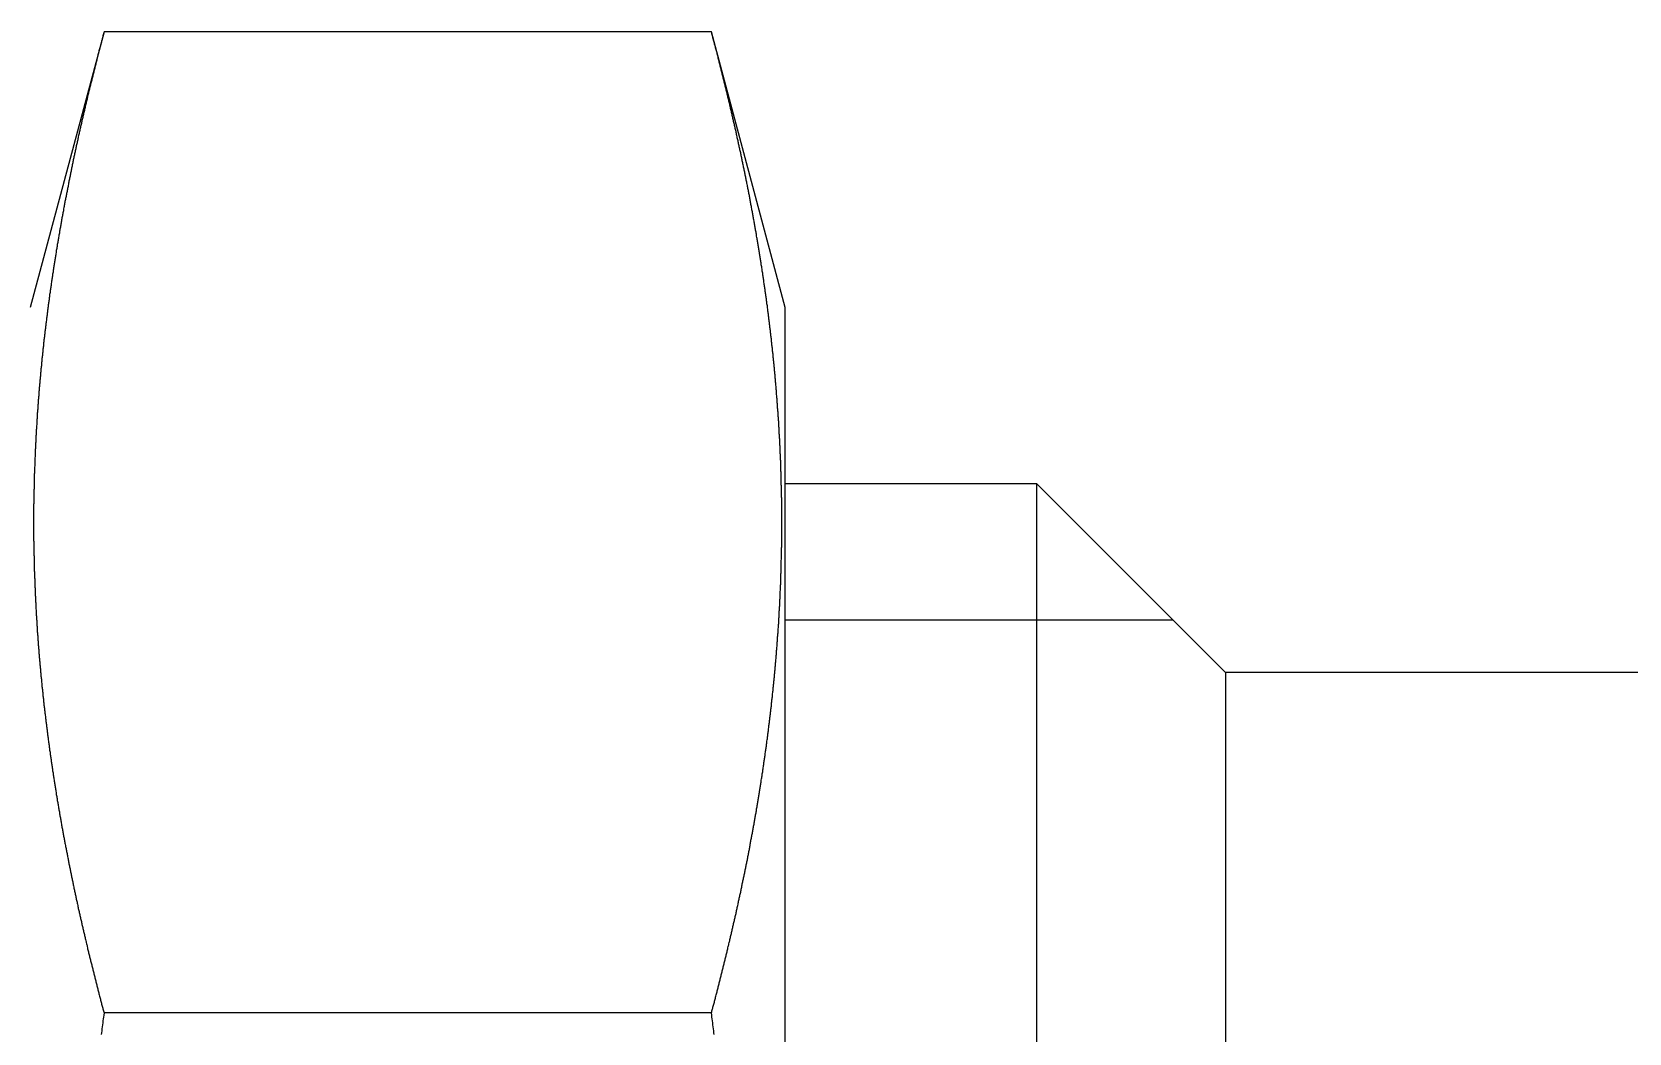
# Model space of a CAD drawing. Extents: x 0 to 112, y -21 to 77.
# Drawn here: x 44.33 to 57.02, y 22.05 to 30 of the extents above; entities that cross this region are included whole.
import ezdxf

# ---------------------------------------------------------------- set-up
doc = ezdxf.new("R2010")
doc.units = 0
doc.layers.get('0').update_dxf_attribs({"linetype": 'CONTINUOUS'})

msp = doc.modelspace()

# ---------------------------------------------------------------- linework, layer by layer
at = {"color": 7, "linetype": 'CONTINUOUS'}
for p, q in [((44.903, 30), (44.317, 27.811)), ((49.73, 30), (44.903, 30)), ((50.317, 27.811), (49.73, 30)), ((50.317, 1.011), (50.317, 27.811)), ((52.317, 26.411), (50.317, 26.411)), ((52.317, 2.411), (52.317, 26.411)), ((53.817, 24.911), (52.317, 26.411)), ((53.817, 24.911), (53.817, 3.911)), ((63.317, 24.911), (53.817, 24.911)), ((49.73, 22.206), (44.903, 22.206))]:
    msp.add_line(p, q, dxfattribs=at)
at = {"color": 3, "linetype": 'CONTINUOUS'}
msp.add_line((50.317, 25.329), (53.399, 25.329), dxfattribs=at)
at = {"color": 7}
for points in [[(44.903, 30, 0), (44.901, 29.992, 0), (44.899, 29.984, 0), (44.897, 29.976, 0), (44.895, 29.968, 0), (44.893, 29.96, 0), (44.891, 29.952, 0), (44.888, 29.944, 0), (44.886, 29.936, 0), (44.884, 29.928, 0), (44.882, 29.92, 0), (44.88, 29.912, 0), (44.878, 29.904, 0), (44.876, 29.896, 0), (44.874, 29.889, 0), (44.872, 29.881, 0), (44.87, 29.873, 0), (44.867, 29.865, 0), (44.865, 29.857, 0), (44.863, 29.849, 0), (44.861, 29.841, 0), (44.859, 29.833, 0), (44.857, 29.825, 0), (44.855, 29.817, 0), (44.853, 29.809, 0), (44.851, 29.801, 0), (44.849, 29.793, 0), (44.847, 29.785, 0), (44.845, 29.777, 0), (44.843, 29.769, 0), (44.841, 29.761, 0), (44.839, 29.753, 0), (44.837, 29.745, 0), (44.835, 29.737, 0), (44.833, 29.729, 0), (44.831, 29.721, 0), (44.829, 29.713, 0), (44.827, 29.705, 0), (44.825, 29.697, 0), (44.822, 29.689, 0), (44.821, 29.681, 0), (44.819, 29.673, 0), (44.816, 29.665, 0), (44.815, 29.657, 0), (44.813, 29.649, 0), (44.811, 29.641, 0), (44.809, 29.633, 0), (44.807, 29.625, 0), (44.805, 29.617, 0), (44.803, 29.609, 0), (44.801, 29.601, 0), (44.799, 29.593, 0), (44.797, 29.585, 0), (44.795, 29.577, 0), (44.793, 29.569, 0), (44.791, 29.561, 0), (44.789, 29.553, 0), (44.787, 29.545, 0), (44.785, 29.537, 0), (44.783, 29.529, 0), (44.781, 29.521, 0), (44.779, 29.513, 0), (44.777, 29.505, 0), (44.775, 29.497, 0), (44.773, 29.489, 0), (44.772, 29.481, 0), (44.77, 29.473, 0), (44.768, 29.465, 0), (44.766, 29.457, 0), (44.764, 29.449, 0), (44.762, 29.441, 0), (44.76, 29.433, 0), (44.758, 29.425, 0), (44.756, 29.417, 0), (44.754, 29.409, 0), (44.752, 29.401, 0), (44.751, 29.393, 0), (44.749, 29.385, 0), (44.747, 29.377, 0), (44.745, 29.369, 0), (44.743, 29.361, 0), (44.741, 29.353, 0), (44.739, 29.345, 0), (44.737, 29.337, 0), (44.736, 29.329, 0), (44.734, 29.321, 0), (44.732, 29.313, 0), (44.73, 29.305, 0), (44.728, 29.297, 0), (44.726, 29.289, 0), (44.724, 29.281, 0), (44.723, 29.273, 0), (44.721, 29.265, 0), (44.719, 29.257, 0), (44.717, 29.249, 0), (44.715, 29.241, 0), (44.714, 29.233, 0), (44.712, 29.224, 0), (44.71, 29.216, 0), (44.708, 29.208, 0), (44.706, 29.2, 0), (44.705, 29.192, 0), (44.703, 29.184, 0), (44.701, 29.176, 0), (44.699, 29.168, 0), (44.697, 29.16, 0), (44.696, 29.152, 0), (44.694, 29.144, 0), (44.692, 29.136, 0), (44.69, 29.128, 0), (44.689, 29.12, 0), (44.687, 29.112, 0), (44.685, 29.104, 0), (44.683, 29.096, 0), (44.682, 29.088, 0), (44.68, 29.08, 0), (44.678, 29.072, 0), (44.676, 29.064, 0), (44.675, 29.056, 0), (44.673, 29.048, 0), (44.671, 29.04, 0), (44.669, 29.031, 0), (44.668, 29.023, 0), (44.666, 29.015, 0), (44.664, 29.007, 0), (44.663, 28.999, 0), (44.661, 28.991, 0), (44.659, 28.983, 0), (44.658, 28.975, 0), (44.656, 28.967, 0), (44.654, 28.959, 0), (44.653, 28.951, 0), (44.651, 28.943, 0), (44.649, 28.935, 0), (44.648, 28.927, 0), (44.646, 28.919, 0), (44.644, 28.911, 0), (44.642, 28.902, 0), (44.641, 28.894, 0), (44.639, 28.886, 0), (44.638, 28.878, 0), (44.636, 28.87, 0), (44.634, 28.862, 0), (44.633, 28.854, 0), (44.631, 28.846, 0), (44.629, 28.838, 0), (44.628, 28.83, 0), (44.626, 28.822, 0), (44.624, 28.814, 0), (44.623, 28.806, 0), (44.621, 28.798, 0), (44.62, 28.79, 0), (44.618, 28.781, 0), (44.617, 28.773, 0), (44.615, 28.765, 0), (44.613, 28.757, 0), (44.612, 28.749, 0), (44.61, 28.741, 0), (44.609, 28.733, 0), (44.607, 28.725, 0), (44.605, 28.717, 0), (44.604, 28.709, 0), (44.602, 28.701, 0), (44.601, 28.692, 0), (44.599, 28.684, 0), (44.598, 28.676, 0), (44.596, 28.668, 0), (44.595, 28.66, 0), (44.593, 28.652, 0), (44.592, 28.644, 0), (44.59, 28.636, 0), (44.589, 28.628, 0), (44.587, 28.62, 0), (44.586, 28.612, 0), (44.584, 28.604, 0), (44.582, 28.595, 0), (44.581, 28.587, 0), (44.58, 28.579, 0), (44.578, 28.571, 0), (44.577, 28.563, 0), (44.575, 28.555, 0), (44.574, 28.547, 0), (44.572, 28.539, 0), (44.571, 28.531, 0), (44.569, 28.523, 0), (44.568, 28.514, 0), (44.566, 28.506, 0), (44.565, 28.498, 0), (44.563, 28.49, 0), (44.562, 28.482, 0), (44.56, 28.474, 0), (44.559, 28.466, 0), (44.557, 28.458, 0), (44.556, 28.45, 0), (44.555, 28.441, 0), (44.553, 28.433, 0), (44.552, 28.425, 0), (44.55, 28.417, 0), (44.549, 28.409, 0), (44.548, 28.401, 0), (44.546, 28.393, 0), (44.545, 28.385, 0), (44.543, 28.377, 0), (44.542, 28.368, 0), (44.541, 28.36, 0), (44.539, 28.352, 0), (44.538, 28.344, 0), (44.536, 28.336, 0), (44.535, 28.328, 0), (44.534, 28.32, 0), (44.532, 28.311, 0), (44.531, 28.303, 0), (44.53, 28.295, 0), (44.528, 28.287, 0), (44.527, 28.279, 0), (44.526, 28.271, 0), (44.524, 28.263, 0), (44.523, 28.255, 0), (44.522, 28.247, 0), (44.52, 28.238, 0), (44.519, 28.23, 0), (44.518, 28.222, 0), (44.517, 28.214, 0), (44.515, 28.206, 0), (44.514, 28.198, 0), (44.513, 28.19, 0), (44.511, 28.181, 0), (44.51, 28.173, 0), (44.509, 28.165, 0), (44.508, 28.157, 0), (44.506, 28.149, 0), (44.505, 28.141, 0), (44.504, 28.133, 0), (44.502, 28.125, 0), (44.501, 28.116, 0), (44.5, 28.108, 0), (44.499, 28.1, 0), (44.498, 28.092, 0), (44.496, 28.084, 0), (44.495, 28.076, 0), (44.494, 28.067, 0), (44.493, 28.059, 0), (44.491, 28.051, 0), (44.49, 28.043, 0), (44.489, 28.035, 0), (44.488, 28.027, 0), (44.487, 28.019, 0), (44.485, 28.011, 0), (44.484, 28.002, 0), (44.483, 27.994, 0), (44.482, 27.986, 0), (44.481, 27.978, 0), (44.48, 27.97, 0), (44.478, 27.962, 0), (44.477, 27.953, 0), (44.476, 27.945, 0), (44.475, 27.937, 0), (44.474, 27.929, 0), (44.473, 27.921, 0), (44.471, 27.913, 0), (44.47, 27.904, 0), (44.469, 27.896, 0), (44.468, 27.888, 0), (44.467, 27.88, 0), (44.466, 27.872, 0), (44.465, 27.864, 0), (44.464, 27.856, 0), (44.463, 27.847, 0), (44.462, 27.839, 0), (44.46, 27.831, 0), (44.459, 27.823, 0), (44.458, 27.815, 0), (44.457, 27.807, 0), (44.456, 27.798, 0), (44.455, 27.79, 0), (44.454, 27.782, 0), (44.453, 27.774, 0), (44.452, 27.766, 0), (44.451, 27.758, 0), (44.45, 27.749, 0), (44.449, 27.741, 0), (44.448, 27.733, 0), (44.447, 27.725, 0), (44.446, 27.717, 0), (44.445, 27.709, 0), (44.444, 27.7, 0), (44.443, 27.692, 0), (44.442, 27.684, 0), (44.441, 27.676, 0), (44.44, 27.668, 0), (44.439, 27.66, 0), (44.438, 27.651, 0), (44.437, 27.643, 0), (44.436, 27.635, 0), (44.435, 27.627, 0), (44.434, 27.619, 0), (44.433, 27.61, 0), (44.432, 27.602, 0), (44.431, 27.594, 0), (44.43, 27.586, 0), (44.429, 27.578, 0), (44.428, 27.57, 0), (44.427, 27.561, 0), (44.426, 27.553, 0), (44.425, 27.545, 0), (44.424, 27.537, 0), (44.423, 27.529, 0), (44.423, 27.52, 0), (44.422, 27.512, 0), (44.421, 27.504, 0), (44.42, 27.496, 0), (44.419, 27.488, 0), (44.418, 27.48, 0), (44.417, 27.471, 0), (44.416, 27.463, 0), (44.416, 27.455, 0), (44.415, 27.447, 0), (44.414, 27.439, 0), (44.413, 27.43, 0), (44.412, 27.422, 0), (44.411, 27.414, 0), (44.41, 27.406, 0), (44.41, 27.398, 0), (44.409, 27.389, 0), (44.408, 27.381, 0), (44.407, 27.373, 0), (44.406, 27.365, 0), (44.406, 27.357, 0), (44.405, 27.348, 0), (44.404, 27.34, 0), (44.403, 27.332, 0), (44.402, 27.324, 0), (44.402, 27.316, 0), (44.401, 27.307, 0), (44.4, 27.299, 0), (44.399, 27.291, 0), (44.399, 27.283, 0), (44.398, 27.275, 0), (44.397, 27.266, 0), (44.396, 27.258, 0), (44.396, 27.25, 0), (44.395, 27.242, 0), (44.394, 27.234, 0), (44.393, 27.225, 0), (44.393, 27.217, 0), (44.392, 27.209, 0), (44.391, 27.201, 0), (44.391, 27.193, 0), (44.39, 27.184, 0), (44.389, 27.176, 0), (44.389, 27.168, 0), (44.388, 27.16, 0), (44.387, 27.152, 0), (44.386, 27.143, 0), (44.386, 27.135, 0), (44.385, 27.127, 0), (44.385, 27.119, 0), (44.384, 27.11, 0), (44.383, 27.102, 0), (44.383, 27.094, 0), (44.382, 27.086, 0), (44.381, 27.078, 0), (44.381, 27.07, 0), (44.38, 27.061, 0), (44.379, 27.053, 0), (44.379, 27.045, 0), (44.378, 27.037, 0), (44.378, 27.028, 0), (44.377, 27.02, 0), (44.376, 27.012, 0), (44.376, 27.004, 0), (44.375, 26.996, 0), (44.375, 26.987, 0), (44.374, 26.979, 0), (44.373, 26.971, 0), (44.373, 26.963, 0), (44.372, 26.954, 0), (44.372, 26.946, 0), (44.371, 26.938, 0), (44.371, 26.93, 0), (44.37, 26.922, 0), (44.37, 26.913, 0), (44.369, 26.905, 0), (44.369, 26.897, 0), (44.368, 26.889, 0), (44.368, 26.881, 0), (44.367, 26.872, 0), (44.367, 26.864, 0), (44.366, 26.856, 0), (44.366, 26.848, 0), (44.365, 26.839, 0), (44.365, 26.831, 0), (44.364, 26.823, 0), (44.364, 26.815, 0), (44.363, 26.806, 0), (44.363, 26.798, 0), (44.362, 26.79, 0), (44.362, 26.782, 0), (44.362, 26.774, 0), (44.361, 26.765, 0), (44.361, 26.757, 0), (44.36, 26.749, 0), (44.36, 26.741, 0), (44.359, 26.733, 0), (44.359, 26.724, 0), (44.359, 26.716, 0), (44.358, 26.708, 0), (44.358, 26.7, 0), (44.358, 26.691, 0), (44.357, 26.683, 0), (44.357, 26.675, 0), (44.356, 26.667, 0), (44.356, 26.659, 0), (44.356, 26.65, 0), (44.355, 26.642, 0), (44.355, 26.634, 0), (44.355, 26.626, 0), (44.354, 26.617, 0), (44.354, 26.609, 0), (44.354, 26.601, 0), (44.353, 26.593, 0), (44.353, 26.584, 0), (44.353, 26.576, 0), (44.352, 26.568, 0), (44.352, 26.56, 0), (44.352, 26.552, 0), (44.351, 26.543, 0), (44.351, 26.535, 0), (44.351, 26.527, 0), (44.351, 26.519, 0), (44.35, 26.51, 0), (44.35, 26.502, 0), (44.35, 26.494, 0), (44.349, 26.486, 0), (44.349, 26.477, 0), (44.349, 26.469, 0), (44.349, 26.461, 0), (44.349, 26.453, 0), (44.348, 26.445, 0), (44.348, 26.436, 0), (44.348, 26.428, 0), (44.348, 26.42, 0), (44.347, 26.412, 0), (44.347, 26.403, 0), (44.347, 26.395, 0), (44.347, 26.387, 0), (44.347, 26.379, 0), (44.347, 26.37, 0), (44.346, 26.362, 0), (44.346, 26.354, 0), (44.346, 26.346, 0), (44.346, 26.337, 0), (44.346, 26.329, 0), (44.346, 26.321, 0), (44.346, 26.313, 0), (44.345, 26.305, 0), (44.345, 26.296, 0), (44.345, 26.288, 0), (44.345, 26.28, 0), (44.345, 26.272, 0), (44.345, 26.263, 0), (44.345, 26.255, 0), (44.344, 26.247, 0), (44.344, 26.239, 0), (44.344, 26.23, 0), (44.344, 26.222, 0), (44.344, 26.214, 0), (44.344, 26.206, 0), (44.344, 26.198, 0), (44.344, 26.189, 0), (44.344, 26.181, 0), (44.344, 26.173, 0), (44.344, 26.165, 0), (44.344, 26.156, 0), (44.344, 26.148, 0), (44.344, 26.14, 0), (44.344, 26.132, 0), (44.344, 26.123, 0), (44.344, 26.115, 0), (44.344, 26.107, 0), (44.344, 26.099, 0), (44.344, 26.09, 0), (44.344, 26.082, 0), (44.344, 26.074, 0), (44.344, 26.066, 0), (44.344, 26.058, 0), (44.344, 26.049, 0), (44.344, 26.041, 0), (44.344, 26.033, 0), (44.344, 26.025, 0), (44.344, 26.016, 0), (44.344, 26.008, 0), (44.344, 26, 0), (44.344, 25.992, 0), (44.344, 25.983, 0), (44.344, 25.975, 0), (44.344, 25.967, 0), (44.344, 25.959, 0), (44.345, 25.951, 0), (44.345, 25.942, 0), (44.345, 25.934, 0), (44.345, 25.926, 0), (44.345, 25.918, 0), (44.345, 25.909, 0), (44.345, 25.901, 0), (44.346, 25.893, 0), (44.346, 25.885, 0), (44.346, 25.876, 0), (44.346, 25.868, 0), (44.346, 25.86, 0), (44.346, 25.852, 0), (44.346, 25.843, 0), (44.347, 25.835, 0), (44.347, 25.827, 0), (44.347, 25.819, 0), (44.347, 25.811, 0), (44.347, 25.802, 0), (44.347, 25.794, 0), (44.348, 25.786, 0), (44.348, 25.778, 0), (44.348, 25.769, 0), (44.348, 25.761, 0), (44.349, 25.753, 0), (44.349, 25.745, 0), (44.349, 25.736, 0), (44.349, 25.728, 0), (44.349, 25.72, 0), (44.35, 25.712, 0), (44.35, 25.703, 0), (44.35, 25.695, 0), (44.351, 25.687, 0), (44.351, 25.679, 0), (44.351, 25.671, 0), (44.351, 25.662, 0), (44.352, 25.654, 0), (44.352, 25.646, 0), (44.352, 25.638, 0), (44.353, 25.629, 0), (44.353, 25.621, 0), (44.353, 25.613, 0), (44.354, 25.605, 0), (44.354, 25.596, 0), (44.354, 25.588, 0), (44.355, 25.58, 0), (44.355, 25.572, 0), (44.355, 25.564, 0), (44.356, 25.555, 0), (44.356, 25.547, 0), (44.356, 25.539, 0), (44.357, 25.531, 0), (44.357, 25.523, 0), (44.358, 25.514, 0), (44.358, 25.506, 0), (44.358, 25.498, 0), (44.359, 25.49, 0), (44.359, 25.481, 0), (44.359, 25.473, 0), (44.36, 25.465, 0), (44.36, 25.457, 0), (44.361, 25.448, 0), (44.361, 25.44, 0), (44.362, 25.432, 0), (44.362, 25.424, 0), (44.362, 25.416, 0), (44.363, 25.407, 0), (44.363, 25.399, 0), (44.364, 25.391, 0), (44.364, 25.383, 0), (44.365, 25.374, 0), (44.365, 25.366, 0), (44.366, 25.358, 0), (44.366, 25.35, 0), (44.367, 25.341, 0), (44.367, 25.333, 0), (44.368, 25.325, 0), (44.368, 25.317, 0), (44.369, 25.309, 0), (44.369, 25.3, 0), (44.37, 25.292, 0), (44.37, 25.284, 0), (44.371, 25.276, 0), (44.371, 25.268, 0), (44.372, 25.259, 0), (44.372, 25.251, 0), (44.373, 25.243, 0), (44.373, 25.235, 0), (44.374, 25.227, 0), (44.375, 25.218, 0), (44.375, 25.21, 0), (44.376, 25.202, 0), (44.376, 25.194, 0), (44.377, 25.185, 0), (44.378, 25.177, 0), (44.378, 25.169, 0), (44.379, 25.161, 0), (44.379, 25.153, 0), (44.38, 25.144, 0), (44.381, 25.136, 0), (44.381, 25.128, 0), (44.382, 25.12, 0), (44.383, 25.111, 0), (44.383, 25.103, 0), (44.384, 25.095, 0), (44.385, 25.087, 0), (44.385, 25.079, 0), (44.386, 25.07, 0), (44.386, 25.062, 0), (44.387, 25.054, 0), (44.388, 25.046, 0), (44.389, 25.038, 0), (44.389, 25.029, 0), (44.39, 25.021, 0), (44.391, 25.013, 0), (44.391, 25.005, 0), (44.392, 24.997, 0), (44.393, 24.988, 0), (44.393, 24.98, 0), (44.394, 24.972, 0), (44.395, 24.964, 0), (44.396, 24.956, 0), (44.396, 24.947, 0), (44.397, 24.939, 0), (44.398, 24.931, 0), (44.399, 24.923, 0), (44.399, 24.915, 0), (44.4, 24.906, 0), (44.401, 24.898, 0), (44.402, 24.89, 0), (44.402, 24.882, 0), (44.403, 24.874, 0), (44.404, 24.865, 0), (44.405, 24.857, 0), (44.406, 24.849, 0), (44.406, 24.841, 0), (44.407, 24.833, 0), (44.408, 24.824, 0), (44.409, 24.816, 0), (44.41, 24.808, 0), (44.41, 24.8, 0), (44.411, 24.792, 0), (44.412, 24.784, 0), (44.413, 24.775, 0), (44.414, 24.767, 0), (44.415, 24.759, 0), (44.416, 24.751, 0), (44.416, 24.742, 0), (44.417, 24.734, 0), (44.418, 24.726, 0), (44.419, 24.718, 0), (44.42, 24.71, 0), (44.421, 24.702, 0), (44.422, 24.693, 0), (44.423, 24.685, 0), (44.423, 24.677, 0), (44.424, 24.669, 0), (44.425, 24.661, 0), (44.426, 24.652, 0), (44.427, 24.644, 0), (44.428, 24.636, 0), (44.429, 24.628, 0), (44.43, 24.62, 0), (44.431, 24.612, 0), (44.432, 24.603, 0), (44.433, 24.595, 0), (44.434, 24.587, 0), (44.435, 24.579, 0), (44.436, 24.571, 0), (44.437, 24.562, 0), (44.438, 24.554, 0), (44.439, 24.546, 0), (44.44, 24.538, 0), (44.441, 24.53, 0), (44.442, 24.522, 0), (44.443, 24.513, 0), (44.444, 24.505, 0), (44.445, 24.497, 0), (44.446, 24.489, 0), (44.447, 24.481, 0), (44.448, 24.473, 0), (44.449, 24.464, 0), (44.45, 24.456, 0), (44.451, 24.448, 0), (44.452, 24.44, 0), (44.453, 24.432, 0), (44.454, 24.424, 0), (44.455, 24.415, 0), (44.456, 24.407, 0), (44.457, 24.399, 0), (44.458, 24.391, 0), (44.459, 24.383, 0), (44.46, 24.375, 0), (44.462, 24.366, 0), (44.463, 24.358, 0), (44.464, 24.35, 0), (44.465, 24.342, 0), (44.466, 24.334, 0), (44.467, 24.326, 0), (44.468, 24.317, 0), (44.469, 24.309, 0), (44.47, 24.301, 0), (44.471, 24.293, 0), (44.473, 24.285, 0), (44.474, 24.277, 0), (44.475, 24.268, 0), (44.476, 24.26, 0), (44.477, 24.252, 0), (44.478, 24.244, 0), (44.48, 24.236, 0), (44.481, 24.228, 0), (44.482, 24.22, 0), (44.483, 24.211, 0), (44.484, 24.203, 0), (44.485, 24.195, 0), (44.487, 24.187, 0), (44.488, 24.179, 0), (44.489, 24.171, 0), (44.49, 24.163, 0), (44.491, 24.154, 0), (44.493, 24.146, 0), (44.494, 24.138, 0), (44.495, 24.13, 0), (44.496, 24.122, 0), (44.498, 24.114, 0), (44.499, 24.105, 0), (44.5, 24.097, 0), (44.501, 24.089, 0), (44.502, 24.081, 0), (44.504, 24.073, 0), (44.505, 24.065, 0), (44.506, 24.057, 0), (44.508, 24.049, 0), (44.509, 24.04, 0), (44.51, 24.032, 0), (44.511, 24.024, 0), (44.513, 24.016, 0), (44.514, 24.008, 0), (44.515, 24, 0), (44.517, 23.992, 0), (44.518, 23.983, 0), (44.519, 23.975, 0), (44.52, 23.967, 0), (44.522, 23.959, 0), (44.523, 23.951, 0), (44.524, 23.943, 0), (44.526, 23.935, 0), (44.527, 23.927, 0), (44.528, 23.919, 0), (44.53, 23.91, 0), (44.531, 23.902, 0), (44.532, 23.894, 0), (44.534, 23.886, 0), (44.535, 23.878, 0), (44.536, 23.87, 0), (44.538, 23.862, 0), (44.539, 23.854, 0), (44.541, 23.845, 0), (44.542, 23.837, 0), (44.543, 23.829, 0), (44.545, 23.821, 0), (44.546, 23.813, 0), (44.548, 23.805, 0), (44.549, 23.797, 0), (44.55, 23.789, 0), (44.552, 23.78, 0), (44.553, 23.772, 0), (44.555, 23.764, 0), (44.556, 23.756, 0), (44.557, 23.748, 0), (44.559, 23.74, 0), (44.56, 23.732, 0), (44.562, 23.724, 0), (44.563, 23.716, 0), (44.565, 23.707, 0), (44.566, 23.699, 0), (44.568, 23.691, 0), (44.569, 23.683, 0), (44.571, 23.675, 0), (44.572, 23.667, 0), (44.574, 23.659, 0), (44.575, 23.651, 0), (44.577, 23.643, 0), (44.578, 23.635, 0), (44.579, 23.627, 0), (44.581, 23.618, 0), (44.582, 23.61, 0), (44.584, 23.602, 0), (44.586, 23.594, 0), (44.587, 23.586, 0), (44.589, 23.578, 0), (44.59, 23.57, 0), (44.592, 23.562, 0), (44.593, 23.554, 0), (44.595, 23.546, 0), (44.596, 23.537, 0), (44.598, 23.529, 0), (44.599, 23.521, 0), (44.601, 23.513, 0), (44.602, 23.505, 0), (44.604, 23.497, 0), (44.605, 23.489, 0), (44.607, 23.481, 0), (44.609, 23.473, 0), (44.61, 23.465, 0), (44.612, 23.457, 0), (44.613, 23.448, 0), (44.615, 23.44, 0), (44.617, 23.432, 0), (44.618, 23.424, 0), (44.62, 23.416, 0), (44.621, 23.408, 0), (44.623, 23.4, 0), (44.624, 23.392, 0), (44.626, 23.384, 0), (44.628, 23.376, 0), (44.629, 23.368, 0), (44.631, 23.36, 0), (44.633, 23.352, 0), (44.634, 23.343, 0), (44.636, 23.335, 0), (44.638, 23.327, 0), (44.639, 23.319, 0), (44.641, 23.311, 0), (44.642, 23.303, 0), (44.644, 23.295, 0), (44.646, 23.287, 0), (44.648, 23.279, 0), (44.649, 23.271, 0), (44.651, 23.263, 0), (44.653, 23.255, 0), (44.654, 23.247, 0), (44.656, 23.239, 0), (44.658, 23.231, 0), (44.659, 23.223, 0), (44.661, 23.215, 0), (44.663, 23.206, 0), (44.664, 23.198, 0), (44.666, 23.19, 0), (44.668, 23.182, 0), (44.669, 23.174, 0), (44.671, 23.166, 0), (44.673, 23.158, 0), (44.675, 23.15, 0), (44.676, 23.142, 0), (44.678, 23.134, 0), (44.68, 23.126, 0), (44.682, 23.118, 0), (44.683, 23.11, 0), (44.685, 23.102, 0), (44.687, 23.094, 0), (44.689, 23.086, 0), (44.69, 23.078, 0), (44.692, 23.07, 0), (44.694, 23.061, 0), (44.696, 23.053, 0), (44.697, 23.045, 0), (44.699, 23.037, 0), (44.701, 23.029, 0), (44.703, 23.021, 0), (44.705, 23.013, 0), (44.706, 23.005, 0), (44.708, 22.997, 0), (44.71, 22.989, 0), (44.712, 22.981, 0), (44.714, 22.973, 0), (44.715, 22.965, 0), (44.717, 22.957, 0), (44.719, 22.949, 0), (44.721, 22.941, 0), (44.723, 22.933, 0), (44.724, 22.925, 0), (44.726, 22.917, 0), (44.728, 22.909, 0), (44.73, 22.901, 0), (44.732, 22.893, 0), (44.734, 22.885, 0), (44.736, 22.877, 0), (44.737, 22.869, 0), (44.739, 22.861, 0), (44.741, 22.853, 0), (44.743, 22.845, 0), (44.745, 22.837, 0), (44.747, 22.829, 0), (44.749, 22.821, 0), (44.751, 22.813, 0), (44.752, 22.805, 0), (44.754, 22.797, 0), (44.756, 22.789, 0), (44.758, 22.78, 0), (44.76, 22.773, 0), (44.762, 22.765, 0), (44.764, 22.756, 0), (44.766, 22.748, 0), (44.768, 22.741, 0), (44.77, 22.733, 0), (44.772, 22.724, 0), (44.773, 22.716, 0), (44.775, 22.709, 0), (44.777, 22.701, 0), (44.779, 22.692, 0), (44.781, 22.684, 0), (44.783, 22.676, 0), (44.785, 22.668, 0), (44.787, 22.66, 0), (44.789, 22.652, 0), (44.791, 22.644, 0), (44.793, 22.636, 0), (44.795, 22.628, 0), (44.797, 22.62, 0), (44.799, 22.612, 0), (44.801, 22.604, 0), (44.803, 22.596, 0), (44.805, 22.588, 0), (44.807, 22.581, 0), (44.809, 22.573, 0), (44.811, 22.564, 0), (44.813, 22.556, 0), (44.815, 22.549, 0), (44.816, 22.541, 0), (44.819, 22.532, 0), (44.821, 22.524, 0), (44.822, 22.517, 0), (44.825, 22.509, 0), (44.827, 22.501, 0), (44.829, 22.493, 0), (44.831, 22.485, 0), (44.833, 22.477, 0), (44.835, 22.469, 0), (44.837, 22.461, 0), (44.839, 22.453, 0), (44.841, 22.445, 0), (44.843, 22.437, 0), (44.845, 22.429, 0), (44.847, 22.421, 0), (44.849, 22.413, 0), (44.851, 22.405, 0), (44.853, 22.397, 0), (44.855, 22.389, 0), (44.857, 22.381, 0), (44.859, 22.373, 0), (44.861, 22.365, 0), (44.863, 22.357, 0), (44.865, 22.349, 0), (44.867, 22.341, 0), (44.87, 22.333, 0), (44.872, 22.325, 0), (44.874, 22.317, 0), (44.876, 22.309, 0), (44.878, 22.301, 0), (44.88, 22.293, 0), (44.882, 22.285, 0), (44.884, 22.277, 0), (44.886, 22.269, 0), (44.888, 22.261, 0), (44.891, 22.253, 0), (44.893, 22.245, 0), (44.895, 22.238, 0), (44.897, 22.23, 0), (44.899, 22.222, 0), (44.901, 22.214, 0), (44.903, 22.206, 0)], [(49.73, 22.206, 0), (49.733, 22.214, 0), (49.735, 22.222, 0), (49.737, 22.23, 0), (49.739, 22.238, 0), (49.741, 22.245, 0), (49.743, 22.253, 0), (49.745, 22.261, 0), (49.748, 22.269, 0), (49.75, 22.277, 0), (49.752, 22.285, 0), (49.754, 22.293, 0), (49.756, 22.301, 0), (49.758, 22.309, 0), (49.76, 22.317, 0), (49.762, 22.325, 0), (49.764, 22.333, 0), (49.766, 22.341, 0), (49.768, 22.349, 0), (49.77, 22.357, 0), (49.773, 22.365, 0), (49.775, 22.373, 0), (49.777, 22.381, 0), (49.779, 22.389, 0), (49.781, 22.397, 0), (49.783, 22.405, 0), (49.785, 22.413, 0), (49.787, 22.421, 0), (49.789, 22.429, 0), (49.791, 22.437, 0), (49.793, 22.445, 0), (49.795, 22.453, 0), (49.797, 22.461, 0), (49.799, 22.469, 0), (49.801, 22.477, 0), (49.803, 22.485, 0), (49.805, 22.493, 0), (49.807, 22.501, 0), (49.809, 22.509, 0), (49.811, 22.517, 0), (49.813, 22.524, 0), (49.815, 22.532, 0), (49.817, 22.541, 0), (49.819, 22.549, 0), (49.821, 22.556, 0), (49.823, 22.564, 0), (49.825, 22.573, 0), (49.827, 22.581, 0), (49.829, 22.588, 0), (49.831, 22.596, 0), (49.833, 22.604, 0), (49.835, 22.612, 0), (49.837, 22.62, 0), (49.839, 22.628, 0), (49.841, 22.636, 0), (49.843, 22.644, 0), (49.845, 22.652, 0), (49.847, 22.66, 0), (49.849, 22.668, 0), (49.851, 22.676, 0), (49.853, 22.684, 0), (49.855, 22.692, 0), (49.857, 22.701, 0), (49.858, 22.709, 0), (49.86, 22.716, 0), (49.862, 22.724, 0), (49.864, 22.733, 0), (49.866, 22.741, 0), (49.868, 22.748, 0), (49.87, 22.756, 0), (49.872, 22.765, 0), (49.874, 22.773, 0), (49.876, 22.78, 0), (49.878, 22.789, 0), (49.88, 22.797, 0), (49.881, 22.805, 0), (49.883, 22.813, 0), (49.885, 22.821, 0), (49.887, 22.829, 0), (49.889, 22.837, 0), (49.891, 22.845, 0), (49.893, 22.853, 0), (49.895, 22.861, 0), (49.896, 22.869, 0), (49.898, 22.877, 0), (49.9, 22.885, 0), (49.902, 22.893, 0), (49.904, 22.901, 0), (49.906, 22.909, 0), (49.907, 22.917, 0), (49.909, 22.925, 0), (49.911, 22.933, 0), (49.913, 22.941, 0), (49.915, 22.949, 0), (49.917, 22.957, 0), (49.918, 22.965, 0), (49.92, 22.973, 0), (49.922, 22.981, 0), (49.924, 22.989, 0), (49.926, 22.997, 0), (49.927, 23.005, 0), (49.929, 23.013, 0), (49.931, 23.021, 0), (49.933, 23.029, 0), (49.935, 23.037, 0), (49.936, 23.045, 0), (49.938, 23.053, 0), (49.94, 23.061, 0), (49.942, 23.07, 0), (49.943, 23.078, 0), (49.945, 23.086, 0), (49.947, 23.094, 0), (49.949, 23.102, 0), (49.95, 23.11, 0), (49.952, 23.118, 0), (49.954, 23.126, 0), (49.956, 23.134, 0), (49.957, 23.142, 0), (49.959, 23.15, 0), (49.961, 23.158, 0), (49.963, 23.166, 0), (49.964, 23.174, 0), (49.966, 23.182, 0), (49.968, 23.19, 0), (49.969, 23.198, 0), (49.971, 23.206, 0), (49.973, 23.215, 0), (49.974, 23.223, 0), (49.976, 23.231, 0), (49.978, 23.239, 0), (49.98, 23.247, 0), (49.981, 23.255, 0), (49.983, 23.263, 0), (49.985, 23.271, 0), (49.986, 23.279, 0), (49.988, 23.287, 0), (49.99, 23.295, 0), (49.991, 23.303, 0), (49.993, 23.311, 0), (49.995, 23.319, 0), (49.996, 23.327, 0), (49.998, 23.335, 0), (49.999, 23.343, 0), (50.001, 23.352, 0), (50.003, 23.36, 0), (50.004, 23.368, 0), (50.006, 23.376, 0), (50.008, 23.384, 0), (50.009, 23.392, 0), (50.011, 23.4, 0), (50.013, 23.408, 0), (50.014, 23.416, 0), (50.016, 23.424, 0), (50.017, 23.432, 0), (50.019, 23.44, 0), (50.02, 23.448, 0), (50.022, 23.457, 0), (50.024, 23.465, 0), (50.025, 23.473, 0), (50.027, 23.481, 0), (50.028, 23.489, 0), (50.03, 23.497, 0), (50.032, 23.505, 0), (50.033, 23.513, 0), (50.035, 23.521, 0), (50.036, 23.529, 0), (50.038, 23.537, 0), (50.039, 23.546, 0), (50.041, 23.554, 0), (50.042, 23.562, 0), (50.044, 23.57, 0), (50.045, 23.578, 0), (50.047, 23.586, 0), (50.048, 23.594, 0), (50.05, 23.602, 0), (50.051, 23.61, 0), (50.053, 23.618, 0), (50.054, 23.627, 0), (50.056, 23.635, 0), (50.057, 23.643, 0), (50.059, 23.651, 0), (50.06, 23.659, 0), (50.062, 23.667, 0), (50.063, 23.675, 0), (50.065, 23.683, 0), (50.066, 23.691, 0), (50.068, 23.699, 0), (50.069, 23.707, 0), (50.071, 23.716, 0), (50.072, 23.724, 0), (50.073, 23.732, 0), (50.075, 23.74, 0), (50.076, 23.748, 0), (50.078, 23.756, 0), (50.079, 23.764, 0), (50.081, 23.772, 0), (50.082, 23.78, 0), (50.083, 23.789, 0), (50.085, 23.797, 0), (50.086, 23.805, 0), (50.088, 23.813, 0), (50.089, 23.821, 0), (50.09, 23.829, 0), (50.092, 23.837, 0), (50.093, 23.845, 0), (50.094, 23.854, 0), (50.096, 23.862, 0), (50.097, 23.87, 0), (50.099, 23.878, 0), (50.1, 23.886, 0), (50.101, 23.894, 0), (50.103, 23.902, 0), (50.104, 23.91, 0), (50.105, 23.919, 0), (50.107, 23.927, 0), (50.108, 23.935, 0), (50.109, 23.943, 0), (50.111, 23.951, 0), (50.112, 23.959, 0), (50.113, 23.967, 0), (50.115, 23.975, 0), (50.116, 23.983, 0), (50.117, 23.992, 0), (50.119, 24, 0), (50.12, 24.008, 0), (50.121, 24.016, 0), (50.123, 24.024, 0), (50.124, 24.032, 0), (50.125, 24.04, 0), (50.126, 24.049, 0), (50.127, 24.057, 0), (50.129, 24.065, 0), (50.13, 24.073, 0), (50.131, 24.081, 0), (50.133, 24.089, 0), (50.134, 24.097, 0), (50.135, 24.105, 0), (50.136, 24.114, 0), (50.138, 24.122, 0), (50.139, 24.13, 0), (50.14, 24.138, 0), (50.141, 24.146, 0), (50.142, 24.154, 0), (50.144, 24.163, 0), (50.145, 24.171, 0), (50.146, 24.179, 0), (50.147, 24.187, 0), (50.148, 24.195, 0), (50.15, 24.203, 0), (50.151, 24.211, 0), (50.152, 24.22, 0), (50.153, 24.228, 0), (50.154, 24.236, 0), (50.155, 24.244, 0), (50.157, 24.252, 0), (50.158, 24.26, 0), (50.159, 24.268, 0), (50.16, 24.277, 0), (50.161, 24.285, 0), (50.162, 24.293, 0), (50.163, 24.301, 0), (50.165, 24.309, 0), (50.166, 24.317, 0), (50.167, 24.326, 0), (50.168, 24.334, 0), (50.169, 24.342, 0), (50.17, 24.35, 0), (50.171, 24.358, 0), (50.172, 24.366, 0), (50.173, 24.375, 0), (50.175, 24.383, 0), (50.176, 24.391, 0), (50.177, 24.399, 0), (50.178, 24.407, 0), (50.179, 24.415, 0), (50.18, 24.424, 0), (50.181, 24.432, 0), (50.182, 24.44, 0), (50.183, 24.448, 0), (50.184, 24.456, 0), (50.185, 24.464, 0), (50.186, 24.473, 0), (50.187, 24.481, 0), (50.188, 24.489, 0), (50.189, 24.497, 0), (50.19, 24.505, 0), (50.191, 24.513, 0), (50.192, 24.522, 0), (50.193, 24.53, 0), (50.194, 24.538, 0), (50.195, 24.546, 0), (50.196, 24.554, 0), (50.197, 24.562, 0), (50.198, 24.571, 0), (50.199, 24.579, 0), (50.2, 24.587, 0), (50.201, 24.595, 0), (50.202, 24.603, 0), (50.203, 24.612, 0), (50.204, 24.62, 0), (50.205, 24.628, 0), (50.206, 24.636, 0), (50.207, 24.644, 0), (50.208, 24.652, 0), (50.209, 24.661, 0), (50.209, 24.669, 0), (50.21, 24.677, 0), (50.211, 24.685, 0), (50.212, 24.693, 0), (50.213, 24.702, 0), (50.214, 24.71, 0), (50.215, 24.718, 0), (50.216, 24.726, 0), (50.217, 24.734, 0), (50.217, 24.742, 0), (50.218, 24.751, 0), (50.219, 24.759, 0), (50.22, 24.767, 0), (50.221, 24.775, 0), (50.222, 24.784, 0), (50.222, 24.792, 0), (50.223, 24.8, 0), (50.224, 24.808, 0), (50.225, 24.816, 0), (50.226, 24.824, 0), (50.227, 24.833, 0), (50.227, 24.841, 0), (50.228, 24.849, 0), (50.229, 24.857, 0), (50.23, 24.865, 0), (50.231, 24.874, 0), (50.231, 24.882, 0), (50.232, 24.89, 0), (50.233, 24.898, 0), (50.234, 24.906, 0), (50.234, 24.915, 0), (50.235, 24.923, 0), (50.236, 24.931, 0), (50.237, 24.939, 0), (50.237, 24.947, 0), (50.238, 24.956, 0), (50.239, 24.964, 0), (50.24, 24.972, 0), (50.24, 24.98, 0), (50.241, 24.988, 0), (50.242, 24.997, 0), (50.242, 25.005, 0), (50.243, 25.013, 0), (50.244, 25.021, 0), (50.245, 25.029, 0), (50.245, 25.038, 0), (50.246, 25.046, 0), (50.247, 25.054, 0), (50.247, 25.062, 0), (50.248, 25.07, 0), (50.249, 25.079, 0), (50.249, 25.087, 0), (50.25, 25.095, 0), (50.251, 25.103, 0), (50.251, 25.111, 0), (50.252, 25.12, 0), (50.252, 25.128, 0), (50.253, 25.136, 0), (50.254, 25.144, 0), (50.254, 25.153, 0), (50.255, 25.161, 0), (50.256, 25.169, 0), (50.256, 25.177, 0), (50.257, 25.185, 0), (50.257, 25.194, 0), (50.258, 25.202, 0), (50.259, 25.21, 0), (50.259, 25.218, 0), (50.26, 25.227, 0), (50.26, 25.235, 0), (50.261, 25.243, 0), (50.261, 25.251, 0), (50.262, 25.259, 0), (50.263, 25.268, 0), (50.263, 25.276, 0), (50.264, 25.284, 0), (50.264, 25.292, 0), (50.265, 25.3, 0), (50.265, 25.309, 0), (50.266, 25.317, 0), (50.266, 25.325, 0), (50.267, 25.333, 0), (50.267, 25.342, 0), (50.268, 25.35, 0), (50.268, 25.358, 0), (50.269, 25.366, 0), (50.269, 25.374, 0), (50.27, 25.383, 0), (50.27, 25.391, 0), (50.27, 25.399, 0), (50.271, 25.407, 0), (50.271, 25.416, 0), (50.272, 25.424, 0), (50.272, 25.432, 0), (50.273, 25.44, 0), (50.273, 25.448, 0), (50.273, 25.457, 0), (50.274, 25.465, 0), (50.274, 25.473, 0), (50.275, 25.481, 0), (50.275, 25.49, 0), (50.276, 25.498, 0), (50.276, 25.506, 0), (50.276, 25.514, 0), (50.277, 25.523, 0), (50.277, 25.531, 0), (50.278, 25.539, 0), (50.278, 25.547, 0), (50.278, 25.555, 0), (50.279, 25.564, 0), (50.279, 25.572, 0), (50.279, 25.58, 0), (50.28, 25.588, 0), (50.28, 25.596, 0), (50.28, 25.605, 0), (50.281, 25.613, 0), (50.281, 25.621, 0), (50.281, 25.629, 0), (50.282, 25.638, 0), (50.282, 25.646, 0), (50.282, 25.654, 0), (50.282, 25.662, 0), (50.283, 25.671, 0), (50.283, 25.679, 0), (50.283, 25.687, 0), (50.283, 25.695, 0), (50.284, 25.703, 0), (50.284, 25.712, 0), (50.284, 25.72, 0), (50.285, 25.728, 0), (50.285, 25.736, 0), (50.285, 25.745, 0), (50.285, 25.753, 0), (50.285, 25.761, 0), (50.286, 25.769, 0), (50.286, 25.778, 0), (50.286, 25.786, 0), (50.286, 25.794, 0), (50.286, 25.802, 0), (50.287, 25.811, 0), (50.287, 25.819, 0), (50.287, 25.827, 0), (50.287, 25.835, 0), (50.287, 25.843, 0), (50.288, 25.852, 0), (50.288, 25.86, 0), (50.288, 25.868, 0), (50.288, 25.876, 0), (50.288, 25.885, 0), (50.288, 25.893, 0), (50.288, 25.901, 0), (50.289, 25.909, 0), (50.289, 25.918, 0), (50.289, 25.926, 0), (50.289, 25.934, 0), (50.289, 25.942, 0), (50.289, 25.951, 0), (50.289, 25.959, 0), (50.289, 25.967, 0), (50.289, 25.975, 0), (50.289, 25.983, 0), (50.29, 25.992, 0), (50.29, 26, 0), (50.29, 26.008, 0), (50.29, 26.016, 0), (50.29, 26.025, 0), (50.29, 26.033, 0), (50.29, 26.041, 0), (50.29, 26.049, 0), (50.29, 26.058, 0), (50.29, 26.066, 0), (50.29, 26.074, 0), (50.29, 26.082, 0), (50.29, 26.09, 0), (50.29, 26.099, 0), (50.29, 26.107, 0), (50.29, 26.115, 0), (50.29, 26.123, 0), (50.29, 26.132, 0), (50.29, 26.14, 0), (50.29, 26.148, 0), (50.29, 26.156, 0), (50.29, 26.165, 0), (50.29, 26.173, 0), (50.29, 26.181, 0), (50.29, 26.189, 0), (50.29, 26.198, 0), (50.29, 26.206, 0), (50.29, 26.214, 0), (50.289, 26.222, 0), (50.289, 26.23, 0), (50.289, 26.239, 0), (50.289, 26.247, 0), (50.289, 26.255, 0), (50.289, 26.263, 0), (50.289, 26.272, 0), (50.289, 26.28, 0), (50.289, 26.288, 0), (50.289, 26.296, 0), (50.288, 26.305, 0), (50.288, 26.313, 0), (50.288, 26.321, 0), (50.288, 26.329, 0), (50.288, 26.337, 0), (50.288, 26.346, 0), (50.288, 26.354, 0), (50.287, 26.362, 0), (50.287, 26.37, 0), (50.287, 26.379, 0), (50.287, 26.387, 0), (50.287, 26.395, 0), (50.286, 26.403, 0), (50.286, 26.412, 0), (50.286, 26.42, 0), (50.286, 26.428, 0), (50.286, 26.436, 0), (50.285, 26.445, 0), (50.285, 26.453, 0), (50.285, 26.461, 0), (50.285, 26.469, 0), (50.285, 26.477, 0), (50.284, 26.486, 0), (50.284, 26.494, 0), (50.284, 26.502, 0), (50.283, 26.51, 0), (50.283, 26.519, 0), (50.283, 26.527, 0), (50.283, 26.535, 0), (50.282, 26.543, 0), (50.282, 26.552, 0), (50.282, 26.56, 0), (50.282, 26.568, 0), (50.281, 26.576, 0), (50.281, 26.584, 0), (50.281, 26.593, 0), (50.28, 26.601, 0), (50.28, 26.609, 0), (50.28, 26.617, 0), (50.279, 26.626, 0), (50.279, 26.634, 0), (50.279, 26.642, 0), (50.278, 26.65, 0), (50.278, 26.659, 0), (50.278, 26.667, 0), (50.277, 26.675, 0), (50.277, 26.683, 0), (50.276, 26.691, 0), (50.276, 26.7, 0), (50.276, 26.708, 0), (50.275, 26.716, 0), (50.275, 26.724, 0), (50.274, 26.733, 0), (50.274, 26.741, 0), (50.273, 26.749, 0), (50.273, 26.757, 0), (50.273, 26.765, 0), (50.272, 26.774, 0), (50.272, 26.782, 0), (50.271, 26.79, 0), (50.271, 26.798, 0), (50.27, 26.806, 0), (50.27, 26.815, 0), (50.27, 26.823, 0), (50.269, 26.831, 0), (50.269, 26.839, 0), (50.268, 26.848, 0), (50.268, 26.856, 0), (50.267, 26.864, 0), (50.267, 26.872, 0), (50.266, 26.881, 0), (50.266, 26.889, 0), (50.265, 26.897, 0), (50.265, 26.905, 0), (50.264, 26.913, 0), (50.264, 26.922, 0), (50.263, 26.93, 0), (50.263, 26.938, 0), (50.262, 26.946, 0), (50.261, 26.954, 0), (50.261, 26.963, 0), (50.26, 26.971, 0), (50.26, 26.979, 0), (50.259, 26.987, 0), (50.259, 26.996, 0), (50.258, 27.004, 0), (50.257, 27.012, 0), (50.257, 27.02, 0), (50.256, 27.028, 0), (50.256, 27.037, 0), (50.255, 27.045, 0), (50.254, 27.053, 0), (50.254, 27.061, 0), (50.253, 27.07, 0), (50.253, 27.078, 0), (50.252, 27.086, 0), (50.251, 27.094, 0), (50.251, 27.102, 0), (50.25, 27.11, 0), (50.249, 27.119, 0), (50.249, 27.127, 0), (50.248, 27.135, 0), (50.247, 27.143, 0), (50.247, 27.152, 0), (50.246, 27.16, 0), (50.245, 27.168, 0), (50.245, 27.176, 0), (50.244, 27.184, 0), (50.243, 27.193, 0), (50.243, 27.201, 0), (50.242, 27.209, 0), (50.241, 27.217, 0), (50.24, 27.225, 0), (50.24, 27.234, 0), (50.239, 27.242, 0), (50.238, 27.25, 0), (50.237, 27.258, 0), (50.237, 27.266, 0), (50.236, 27.275, 0), (50.235, 27.283, 0), (50.234, 27.291, 0), (50.234, 27.299, 0), (50.233, 27.307, 0), (50.232, 27.316, 0), (50.231, 27.324, 0), (50.231, 27.332, 0), (50.23, 27.34, 0), (50.229, 27.348, 0), (50.228, 27.357, 0), (50.227, 27.365, 0), (50.227, 27.373, 0), (50.226, 27.381, 0), (50.225, 27.389, 0), (50.224, 27.398, 0), (50.223, 27.406, 0), (50.222, 27.414, 0), (50.222, 27.422, 0), (50.221, 27.43, 0), (50.22, 27.439, 0), (50.219, 27.447, 0), (50.218, 27.455, 0), (50.217, 27.463, 0), (50.217, 27.471, 0), (50.216, 27.48, 0), (50.215, 27.488, 0), (50.214, 27.496, 0), (50.213, 27.504, 0), (50.212, 27.512, 0), (50.211, 27.52, 0), (50.21, 27.529, 0), (50.209, 27.537, 0), (50.209, 27.545, 0), (50.208, 27.553, 0), (50.207, 27.561, 0), (50.206, 27.57, 0), (50.205, 27.578, 0), (50.204, 27.586, 0), (50.203, 27.594, 0), (50.202, 27.602, 0), (50.201, 27.61, 0), (50.2, 27.619, 0), (50.199, 27.627, 0), (50.198, 27.635, 0), (50.197, 27.643, 0), (50.196, 27.651, 0), (50.195, 27.66, 0), (50.194, 27.668, 0), (50.193, 27.676, 0), (50.192, 27.684, 0), (50.191, 27.692, 0), (50.19, 27.7, 0), (50.189, 27.709, 0), (50.188, 27.717, 0), (50.187, 27.725, 0), (50.186, 27.733, 0), (50.185, 27.741, 0), (50.184, 27.749, 0), (50.183, 27.758, 0), (50.182, 27.766, 0), (50.181, 27.774, 0), (50.18, 27.782, 0), (50.179, 27.79, 0), (50.178, 27.798, 0), (50.177, 27.807, 0), (50.176, 27.815, 0), (50.175, 27.823, 0), (50.173, 27.831, 0), (50.172, 27.839, 0), (50.171, 27.847, 0), (50.17, 27.856, 0), (50.169, 27.864, 0), (50.168, 27.872, 0), (50.167, 27.88, 0), (50.166, 27.888, 0), (50.165, 27.896, 0), (50.163, 27.904, 0), (50.162, 27.913, 0), (50.161, 27.921, 0), (50.16, 27.929, 0), (50.159, 27.937, 0), (50.158, 27.945, 0), (50.157, 27.953, 0), (50.155, 27.962, 0), (50.154, 27.97, 0), (50.153, 27.978, 0), (50.152, 27.986, 0), (50.151, 27.994, 0), (50.15, 28.002, 0), (50.148, 28.011, 0), (50.147, 28.019, 0), (50.146, 28.027, 0), (50.145, 28.035, 0), (50.144, 28.043, 0), (50.142, 28.051, 0), (50.141, 28.059, 0), (50.14, 28.067, 0), (50.139, 28.076, 0), (50.138, 28.084, 0), (50.136, 28.092, 0), (50.135, 28.1, 0), (50.134, 28.108, 0), (50.133, 28.116, 0), (50.131, 28.125, 0), (50.13, 28.133, 0), (50.129, 28.141, 0), (50.127, 28.149, 0), (50.126, 28.157, 0), (50.125, 28.165, 0), (50.124, 28.173, 0), (50.123, 28.181, 0), (50.121, 28.19, 0), (50.12, 28.198, 0), (50.119, 28.206, 0), (50.117, 28.214, 0), (50.116, 28.222, 0), (50.115, 28.23, 0), (50.113, 28.238, 0), (50.112, 28.247, 0), (50.111, 28.255, 0), (50.109, 28.263, 0), (50.108, 28.271, 0), (50.107, 28.279, 0), (50.105, 28.287, 0), (50.104, 28.295, 0), (50.103, 28.303, 0), (50.101, 28.311, 0), (50.1, 28.32, 0), (50.099, 28.328, 0), (50.097, 28.336, 0), (50.096, 28.344, 0), (50.094, 28.352, 0), (50.093, 28.36, 0), (50.092, 28.368, 0), (50.09, 28.377, 0), (50.089, 28.385, 0), (50.088, 28.393, 0), (50.086, 28.401, 0), (50.085, 28.409, 0), (50.083, 28.417, 0), (50.082, 28.425, 0), (50.081, 28.433, 0), (50.079, 28.441, 0), (50.078, 28.45, 0), (50.076, 28.458, 0), (50.075, 28.466, 0), (50.073, 28.474, 0), (50.072, 28.482, 0), (50.071, 28.49, 0), (50.069, 28.498, 0), (50.068, 28.506, 0), (50.066, 28.514, 0), (50.065, 28.523, 0), (50.063, 28.531, 0), (50.062, 28.539, 0), (50.06, 28.547, 0), (50.059, 28.555, 0), (50.057, 28.563, 0), (50.056, 28.571, 0), (50.054, 28.579, 0), (50.053, 28.587, 0), (50.051, 28.595, 0), (50.05, 28.604, 0), (50.048, 28.612, 0), (50.047, 28.62, 0), (50.045, 28.628, 0), (50.044, 28.636, 0), (50.042, 28.644, 0), (50.041, 28.652, 0), (50.039, 28.66, 0), (50.038, 28.668, 0), (50.036, 28.676, 0), (50.035, 28.684, 0), (50.033, 28.692, 0), (50.032, 28.701, 0), (50.03, 28.709, 0), (50.028, 28.717, 0), (50.027, 28.725, 0), (50.025, 28.733, 0), (50.024, 28.741, 0), (50.022, 28.749, 0), (50.02, 28.757, 0), (50.019, 28.765, 0), (50.017, 28.773, 0), (50.016, 28.781, 0), (50.014, 28.79, 0), (50.013, 28.797, 0), (50.011, 28.806, 0), (50.009, 28.814, 0), (50.008, 28.822, 0), (50.006, 28.83, 0), (50.004, 28.838, 0), (50.003, 28.846, 0), (50.001, 28.854, 0), (49.999, 28.862, 0), (49.998, 28.87, 0), (49.996, 28.878, 0), (49.995, 28.886, 0), (49.993, 28.894, 0), (49.991, 28.902, 0), (49.99, 28.91, 0), (49.988, 28.919, 0), (49.986, 28.927, 0), (49.985, 28.935, 0), (49.983, 28.943, 0), (49.981, 28.951, 0), (49.98, 28.959, 0), (49.978, 28.967, 0), (49.976, 28.975, 0), (49.974, 28.983, 0), (49.973, 28.991, 0), (49.971, 28.999, 0), (49.969, 29.007, 0), (49.968, 29.015, 0), (49.966, 29.023, 0), (49.964, 29.031, 0), (49.963, 29.04, 0), (49.961, 29.048, 0), (49.959, 29.056, 0), (49.957, 29.064, 0), (49.956, 29.072, 0), (49.954, 29.08, 0), (49.952, 29.088, 0), (49.95, 29.096, 0), (49.949, 29.104, 0), (49.947, 29.112, 0), (49.945, 29.12, 0), (49.943, 29.128, 0), (49.942, 29.136, 0), (49.94, 29.144, 0), (49.938, 29.152, 0), (49.936, 29.16, 0), (49.935, 29.168, 0), (49.933, 29.176, 0), (49.931, 29.184, 0), (49.929, 29.192, 0), (49.927, 29.2, 0), (49.926, 29.208, 0), (49.924, 29.216, 0), (49.922, 29.224, 0), (49.92, 29.233, 0), (49.918, 29.241, 0), (49.917, 29.249, 0), (49.915, 29.257, 0), (49.913, 29.265, 0), (49.911, 29.273, 0), (49.909, 29.281, 0), (49.907, 29.289, 0), (49.906, 29.297, 0), (49.904, 29.305, 0), (49.902, 29.313, 0), (49.9, 29.321, 0), (49.898, 29.329, 0), (49.896, 29.337, 0), (49.895, 29.345, 0), (49.893, 29.353, 0), (49.891, 29.361, 0), (49.889, 29.369, 0), (49.887, 29.377, 0), (49.885, 29.385, 0), (49.883, 29.393, 0), (49.881, 29.401, 0), (49.88, 29.409, 0), (49.878, 29.417, 0), (49.876, 29.425, 0), (49.874, 29.433, 0), (49.872, 29.441, 0), (49.87, 29.449, 0), (49.868, 29.457, 0), (49.866, 29.465, 0), (49.864, 29.473, 0), (49.862, 29.481, 0), (49.86, 29.489, 0), (49.858, 29.497, 0), (49.857, 29.505, 0), (49.855, 29.513, 0), (49.853, 29.521, 0), (49.851, 29.529, 0), (49.849, 29.537, 0), (49.847, 29.545, 0), (49.845, 29.553, 0), (49.843, 29.561, 0), (49.841, 29.569, 0), (49.839, 29.577, 0), (49.837, 29.585, 0), (49.835, 29.593, 0), (49.833, 29.601, 0), (49.831, 29.609, 0), (49.829, 29.617, 0), (49.827, 29.625, 0), (49.825, 29.633, 0), (49.823, 29.641, 0), (49.821, 29.649, 0), (49.819, 29.657, 0), (49.817, 29.665, 0), (49.815, 29.673, 0), (49.813, 29.681, 0), (49.811, 29.689, 0), (49.809, 29.697, 0), (49.807, 29.705, 0), (49.805, 29.713, 0), (49.803, 29.721, 0), (49.801, 29.729, 0), (49.799, 29.737, 0), (49.797, 29.745, 0), (49.795, 29.753, 0), (49.793, 29.761, 0), (49.791, 29.769, 0), (49.789, 29.777, 0), (49.787, 29.785, 0), (49.785, 29.793, 0), (49.783, 29.801, 0), (49.781, 29.809, 0), (49.779, 29.817, 0), (49.777, 29.825, 0), (49.775, 29.833, 0), (49.773, 29.841, 0), (49.77, 29.849, 0), (49.768, 29.857, 0), (49.766, 29.865, 0), (49.764, 29.873, 0), (49.762, 29.881, 0), (49.76, 29.889, 0), (49.758, 29.896, 0), (49.756, 29.904, 0), (49.754, 29.912, 0), (49.752, 29.92, 0), (49.75, 29.928, 0), (49.748, 29.936, 0), (49.745, 29.944, 0), (49.743, 29.952, 0), (49.741, 29.96, 0), (49.739, 29.968, 0), (49.737, 29.976, 0), (49.735, 29.984, 0), (49.733, 29.992, 0), (49.73, 30, 0)], [(44.903, 22.206, 0), (44.901, 22.19, 0), (44.899, 22.174, 0), (44.897, 22.159, 0), (44.895, 22.143, 0), (44.893, 22.128, 0), (44.891, 22.112, 0), (44.889, 22.096, 0), (44.887, 22.081, 0), (44.885, 22.065, 0), (44.883, 22.049, 0), (44.88, 22.034, 0)], [(49.753, 22.034, 0), (49.751, 22.049, 0), (49.749, 22.065, 0), (49.747, 22.081, 0), (49.745, 22.096, 0), (49.743, 22.112, 0), (49.741, 22.128, 0), (49.739, 22.143, 0), (49.737, 22.159, 0), (49.735, 22.174, 0), (49.733, 22.19, 0), (49.73, 22.206, 0)]]:
    msp.add_polyline3d(points, dxfattribs=at)

doc.saveas('drawing.dxf')
